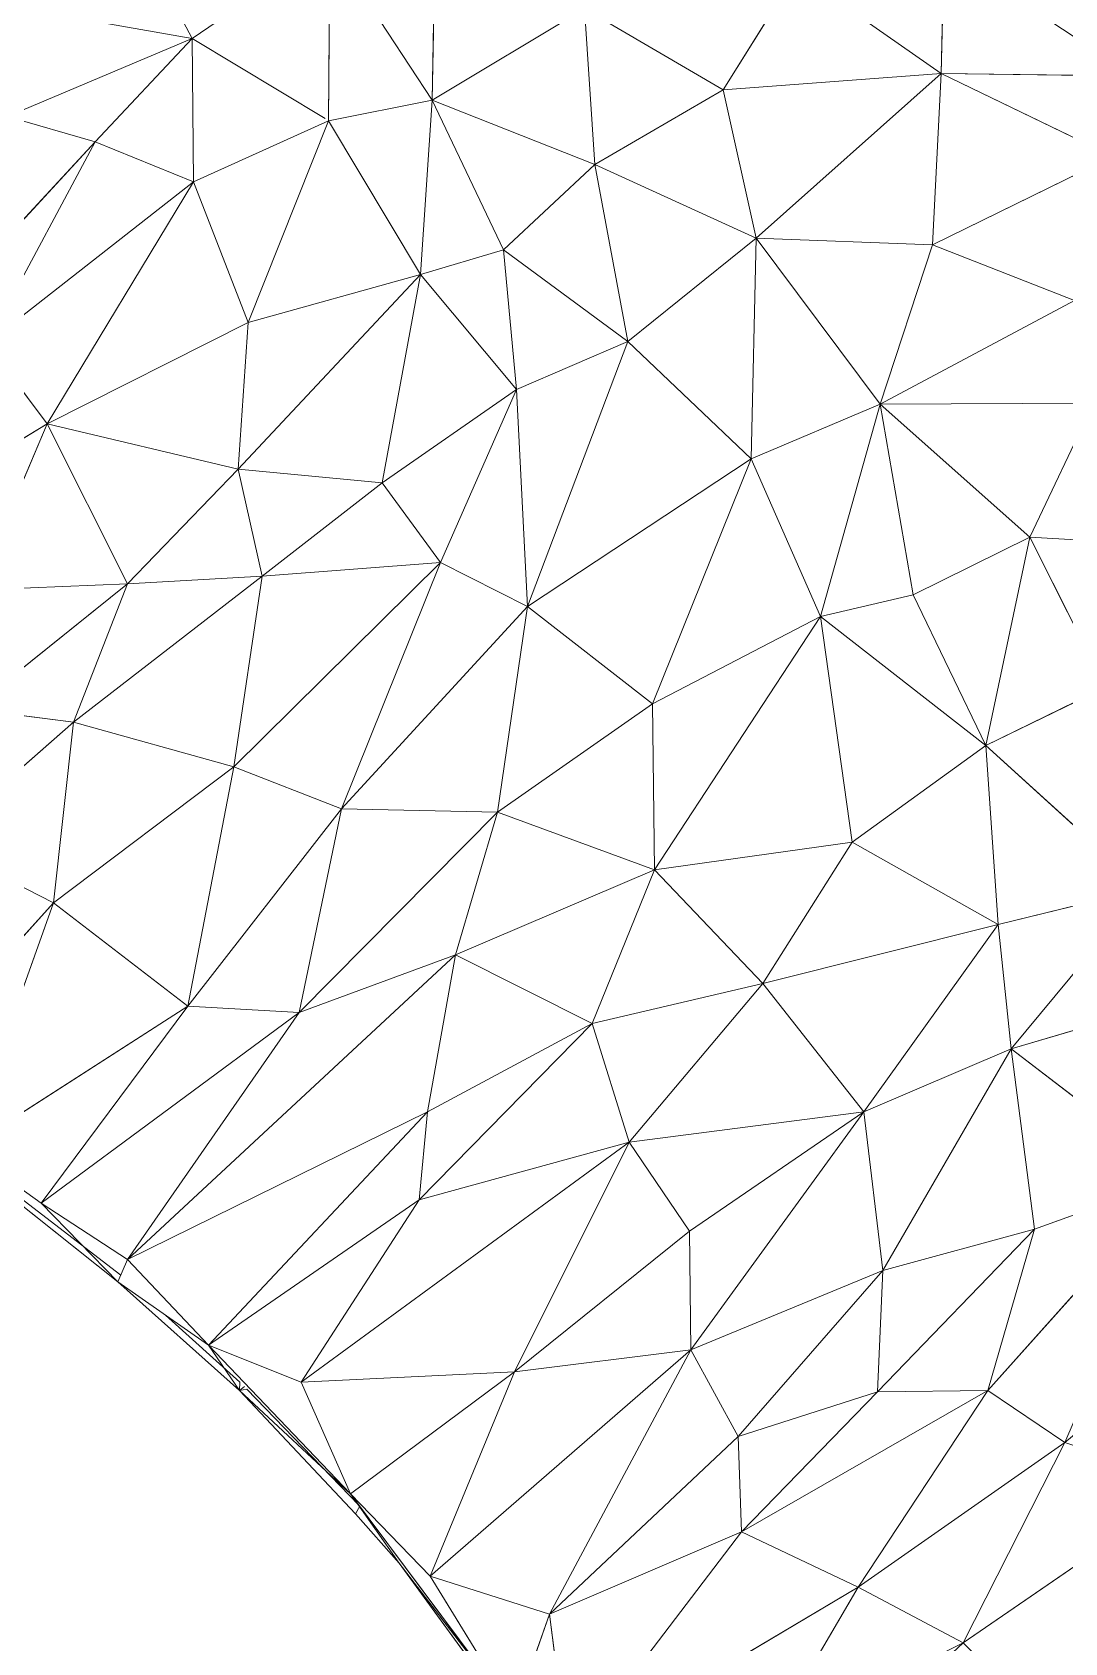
# Model space of a CAD drawing. Header units: inches. Extents: x -1767 to 184, y -1065 to 157.
# Drawn here: x -681.701 to -679.937, y -227.004 to -224.252 of the extents above; entities that cross this region are included whole.
import ezdxf

# ---------------------------------------------------------------- set-up
doc = ezdxf.new("R2010")
doc.units = ezdxf.units.IN
doc.header["$MEASUREMENT"] = 0
for name, color, linetype, lineweight in [('A-DETL-GENF', 92, 'Continuous', 9), ('E-LITE-EQPM', 33, 'Continuous', 9), ('G-IMPT', 8, 'Continuous', 9)]:
    doc.layers.add(name, color=color, linetype=linetype, lineweight=lineweight)

# ---------------------------------------------------------------- blocks, each defined once
blk = doc.blocks.new('flos_pendant16 - flos_pendant - 3D View - _3D__dwg_FLOS_AIM_Pendant_Lamps_dwg-2425-_3D_-5700993-FIRST FLOOR')
at = {"layer": 'G-IMPT'}
for p, q in [((57.7629, -19.6191), (57.7767, -18.8493)), ((56.8007, -19.3716), (56.534, -18.863)), ((56.534, -18.863), (56.8007, -19.3716)), ((57.3533, -18.995), (56.8007, -19.3716)), ((57.3533, -18.995), (57.3478, -19.7015)), ((57.3533, -18.995), (57.7629, -19.6191)), ((57.7629, -19.6191), (57.3533, -18.995)), ((59.8029, -19.5118), (59.8139, -19.0197)), ((58.9286, -19.5778), (59.2228, -19.1077)), ((59.8029, -19.5118), (59.2228, -19.1077)), ((59.2228, -19.1077), (59.8029, -19.5118)), ((56.8007, -19.3716), (56.1079, -19.2506)), ((57.7629, -19.6191), (58.3733, -19.2534)), ((58.4145, -19.8775), (58.3733, -19.2534)), ((58.9286, -19.5778), (58.3733, -19.2534)), ((58.3733, -19.2534), (58.9286, -19.5778)), ((58.3733, -19.2534), (58.4145, -19.8775)), ((56.8007, -19.3716), (56.0611, -19.685)), ((56.8007, -19.3716), (56.413, -19.7868)), ((57.3338, -19.6931), (56.8007, -19.3716)), ((56.8007, -19.3716), (56.8062, -19.9462)), ((56.8007, -19.3716), (56.8062, -19.9462)), ((59.8029, -19.5118), (58.9286, -19.5778)), ((59.8029, -19.5118), (59.0606, -20.1717)), ((59.7672, -20.1992), (59.8029, -19.5118)), ((60.5727, -19.5228), (59.8029, -19.5118)), ((60.4903, -19.8445), (59.8029, -19.5118)), ((57.3478, -19.7015), (57.7629, -19.6191)), ((57.7629, -19.6191), (57.3478, -19.7015)), ((57.7629, -19.6191), (57.7162, -20.3174)), ((57.7629, -19.6191), (58.0489, -20.2184)), ((57.7629, -19.6191), (58.4145, -19.8775)), ((58.4145, -19.8775), (57.7629, -19.6191)), ((58.4145, -19.8775), (58.9286, -19.5778)), ((59.0606, -20.1717), (58.9286, -19.5778)), ((59.0606, -20.1717), (58.9286, -19.5778)), ((56.413, -19.7868), (56.0611, -19.685)), ((57.3478, -19.7015), (56.8062, -19.9462)), ((57.3478, -19.7015), (57.0261, -20.5098)), ((57.3478, -19.7015), (57.7162, -20.3174)), ((56.413, -19.7868), (55.4095, -20.87)), ((55.9786, -20.5951), (56.413, -19.7868)), ((55.9786, -20.5951), (56.413, -19.7868)), ((56.8062, -19.9462), (56.413, -19.7868)), ((56.413, -19.7868), (56.8062, -19.9462)), ((58.0489, -20.2184), (58.4145, -19.8775)), ((58.4145, -19.8775), (58.0489, -20.2184)), ((59.0606, -20.1717), (58.4145, -19.8775)), ((58.5465, -20.5868), (58.4145, -19.8775)), ((59.0606, -20.1717), (58.4145, -19.8775)), ((58.5465, -20.5868), (58.4145, -19.8775)), ((59.7672, -20.1992), (60.4903, -19.8445)), ((55.9786, -20.5951), (56.8062, -19.9462)), ((56.8062, -19.9462), (55.9786, -20.5951)), ((56.2206, -20.9167), (56.8062, -19.9462)), ((56.8062, -19.9462), (56.2206, -20.9167)), ((56.8062, -19.9462), (57.0261, -20.5098)), ((56.8062, -19.9462), (57.0261, -20.5098)), ((59.0606, -20.1717), (58.5465, -20.5868)), ((59.0606, -20.1717), (58.5465, -20.5868)), ((59.0414, -21.0569), (59.0606, -20.1717)), ((59.5582, -20.837), (59.0606, -20.1717)), ((59.7672, -20.1992), (59.0606, -20.1717)), ((59.7672, -20.1992), (59.0606, -20.1717)), ((59.5582, -20.837), (59.7672, -20.1992)), ((60.3363, -20.4219), (59.7672, -20.1992)), ((57.7162, -20.3174), (58.0489, -20.2184)), ((57.7162, -20.3174), (58.0489, -20.2184)), ((58.5465, -20.5868), (58.0489, -20.2184)), ((58.1011, -20.7793), (58.0489, -20.2184)), ((58.0489, -20.2184), (58.1011, -20.7793)), ((58.0489, -20.2184), (58.5465, -20.5868)), ((57.7162, -20.3174), (56.9849, -21.0982)), ((57.0261, -20.5098), (57.7162, -20.3174)), ((57.5622, -21.1532), (57.7162, -20.3174)), ((58.1011, -20.7793), (57.7162, -20.3174)), ((58.1011, -20.7793), (57.7162, -20.3174)), ((59.5582, -20.837), (60.3363, -20.4219)), ((56.2206, -20.9167), (57.0261, -20.5098)), ((57.0261, -20.5098), (56.2206, -20.9167)), ((57.0261, -20.5098), (56.9849, -21.0982)), ((58.5465, -20.5868), (58.1011, -20.7793)), ((58.5465, -20.5868), (58.1011, -20.7793)), ((58.1451, -21.648), (58.5465, -20.5868)), ((58.5465, -20.5868), (58.1451, -21.648)), ((59.0414, -21.0569), (58.5465, -20.5868)), ((59.0414, -21.0569), (58.5465, -20.5868)), ((56.2206, -20.9167), (55.9786, -20.5951)), ((58.1011, -20.7793), (57.5622, -21.1532)), ((57.7959, -21.4721), (58.1011, -20.7793)), ((58.1451, -21.648), (58.1011, -20.7793)), ((58.1011, -20.7793), (58.1451, -21.648)), ((59.5582, -20.837), (59.0414, -21.0569)), ((59.0414, -21.0569), (59.5582, -20.837)), ((59.3191, -21.6893), (59.5582, -20.837)), ((60.4133, -20.8342), (59.5582, -20.837)), ((60.1576, -21.3704), (59.5582, -20.837)), ((59.6902, -21.6013), (59.5582, -20.837)), ((60.1576, -21.3704), (60.4133, -20.8342)), ((56.2206, -20.9167), (55.5717, -21.3099)), ((56.2206, -20.9167), (55.9374, -21.5821)), ((56.2206, -20.9167), (56.9849, -21.0982)), ((56.2206, -20.9167), (56.5423, -21.5573)), ((56.2206, -20.9167), (56.5423, -21.5573)), ((56.2206, -20.9167), (56.9849, -21.0982)), ((56.9849, -21.0982), (56.5423, -21.5573)), ((56.9849, -21.0982), (56.5423, -21.5573)), ((57.0811, -21.5271), (56.9849, -21.0982)), ((57.5622, -21.1532), (56.9849, -21.0982)), ((58.1451, -21.648), (59.0414, -21.0569)), ((58.6455, -22.0384), (59.0414, -21.0569)), ((59.3191, -21.6893), (59.0414, -21.0569)), ((57.0811, -21.5271), (57.5622, -21.1532)), ((57.5622, -21.1532), (57.0811, -21.5271)), ((57.7959, -21.4721), (57.5622, -21.1532)), ((57.7959, -21.4721), (57.5622, -21.1532)), ((60.1576, -21.3704), (59.6902, -21.6013)), ((59.6902, -21.6013), (60.1576, -21.3704)), ((59.9816, -22.2062), (60.1576, -21.3704)), ((60.46, -21.9725), (60.1576, -21.3704)), ((60.7487, -21.4061), (60.1576, -21.3704)), ((60.1576, -21.3704), (60.7487, -21.4061)), ((56.9684, -22.2914), (57.7959, -21.4721)), ((56.9684, -22.2914), (57.7959, -21.4721)), ((57.7959, -21.4721), (57.0811, -21.5271)), ((57.0811, -21.5271), (57.7959, -21.4721)), ((57.4, -22.4591), (57.7959, -21.4721)), ((58.1451, -21.648), (57.7959, -21.4721)), ((58.1451, -21.648), (57.7959, -21.4721)), ((56.5423, -21.5573), (55.9154, -22.0604)), ((55.9374, -21.5821), (56.5423, -21.5573)), ((56.5423, -21.5573), (55.9374, -21.5821)), ((57.0811, -21.5271), (56.3251, -22.1127)), ((57.0811, -21.5271), (56.3251, -22.1127)), ((56.3251, -22.1127), (56.5423, -21.5573)), ((56.3251, -22.1127), (56.5423, -21.5573)), ((57.0811, -21.5271), (56.5423, -21.5573)), ((56.5423, -21.5573), (57.0811, -21.5271)), ((56.9684, -22.2914), (57.0811, -21.5271)), ((56.9684, -22.2914), (57.0811, -21.5271)), ((59.6902, -21.6013), (59.3191, -21.6893)), ((59.9816, -22.2062), (59.6902, -21.6013)), ((58.1451, -21.648), (57.4, -22.4591)), ((58.0241, -22.4728), (58.1451, -21.648)), ((58.6455, -22.0384), (58.1451, -21.648)), ((59.3191, -21.6893), (58.6455, -22.0384)), ((58.6537, -22.7038), (59.3191, -21.6893)), ((59.4455, -22.5938), (59.3191, -21.6893)), ((59.9816, -22.2062), (59.3191, -21.6893)), ((59.9816, -22.2062), (59.3191, -21.6893)), ((59.4455, -22.5938), (59.3191, -21.6893)), ((59.9816, -22.2062), (60.46, -21.9725)), ((56.3251, -22.1127), (55.9154, -22.0604)), ((58.6455, -22.0384), (58.0241, -22.4728)), ((58.6537, -22.7038), (58.6455, -22.0384)), ((56.3251, -22.1127), (55.7724, -22.5966)), ((56.2453, -22.8357), (56.3251, -22.1127)), ((56.9684, -22.2914), (56.3251, -22.1127)), ((59.4455, -22.5938), (59.9816, -22.2062)), ((60.614, -22.7808), (59.9816, -22.2062)), ((60.0311, -22.9237), (59.9816, -22.2062)), ((56.9684, -22.2914), (56.2453, -22.8357)), ((56.7842, -23.2509), (56.9684, -22.2914)), ((56.7842, -23.2509), (56.9684, -22.2914)), ((57.4, -22.4591), (56.9684, -22.2914)), ((56.9684, -22.2914), (57.4, -22.4591)), ((57.4, -22.4591), (56.7842, -23.2509)), ((57.4, -22.4591), (56.7842, -23.2509)), ((57.2296, -23.2756), (57.4, -22.4591)), ((58.0241, -22.4728), (57.4, -22.4591)), ((58.0241, -22.4728), (57.2296, -23.2756)), ((57.2296, -23.2756), (58.0241, -22.4728)), ((57.8564, -23.0447), (58.0241, -22.4728)), ((58.6537, -22.7038), (58.0241, -22.4728)), ((56.2453, -22.8357), (55.7724, -22.5966)), ((55.7724, -22.5966), (56.2453, -22.8357)), ((59.4455, -22.5938), (58.6537, -22.7038)), ((59.0881, -23.1602), (59.4455, -22.5938)), ((59.0881, -23.1602), (59.4455, -22.5938)), ((60.0311, -22.9237), (59.4455, -22.5938)), ((59.4455, -22.5938), (60.0311, -22.9237)), ((58.6537, -22.7038), (57.8564, -23.0447)), ((58.4035, -23.3196), (58.6537, -22.7038)), ((58.6537, -22.7038), (58.4035, -23.3196)), ((59.0881, -23.1602), (58.6537, -22.7038)), ((60.614, -22.7808), (60.0311, -22.9237)), ((60.0834, -23.4213), (60.614, -22.7808)), ((60.614, -22.7808), (60.0834, -23.4213)), ((55.58, -23.5753), (56.2453, -22.8357)), ((55.8934, -23.8227), (56.2453, -22.8357)), ((56.7842, -23.2509), (56.2453, -22.8357)), ((56.2453, -22.8357), (56.7842, -23.2509)), ((60.0311, -22.9237), (59.0881, -23.1602)), ((59.4923, -23.6743), (60.0311, -22.9237)), ((60.0834, -23.4213), (60.0311, -22.9237)), ((56.5423, -24.2654), (57.8564, -23.0447)), ((57.8564, -23.0447), (57.2296, -23.2756)), ((57.8564, -23.0447), (57.2296, -23.2756)), ((57.7437, -23.6743), (57.8564, -23.0447)), ((57.8564, -23.0447), (57.7437, -23.6743)), ((58.4035, -23.3196), (57.8564, -23.0447)), ((58.4035, -23.3196), (57.8564, -23.0447)), ((59.0881, -23.1602), (58.4035, -23.3196)), ((59.0881, -23.1602), (58.552, -23.7953)), ((59.4923, -23.6743), (59.0881, -23.1602)), ((59.0881, -23.1602), (59.4923, -23.6743)), ((60.9054, -23.1794), (60.0834, -23.4213)), ((55.8934, -23.8227), (56.7842, -23.2509)), ((56.1958, -24.0399), (56.7842, -23.2509)), ((56.1958, -24.0399), (57.2296, -23.2756)), ((56.5423, -24.2654), (57.2296, -23.2756)), ((57.2296, -23.2756), (56.7842, -23.2509)), ((58.4035, -23.3196), (57.7107, -24.0262)), ((58.4035, -23.3196), (57.7437, -23.6743)), ((58.552, -23.7953), (58.4035, -23.3196)), ((60.0834, -23.4213), (59.4923, -23.6743)), ((60.0834, -23.4213), (59.5692, -24.3094)), ((59.5692, -24.3094), (60.0834, -23.4213)), ((60.7542, -23.9355), (60.0834, -23.4213)), ((60.1768, -24.1444), (60.0834, -23.4213)), ((56.5423, -24.2654), (57.7437, -23.6743)), ((56.8667, -24.609), (57.7437, -23.6743)), ((57.7107, -24.0262), (57.7437, -23.6743)), ((59.4923, -23.6743), (58.552, -23.7953)), ((58.552, -23.7953), (59.4923, -23.6743)), ((59.4923, -23.6743), (58.7939, -24.1527)), ((59.4923, -23.6743), (58.7939, -24.1527)), ((59.4923, -23.6743), (58.7994, -24.6283)), ((59.5692, -24.3094), (59.4923, -23.6743)), ((59.5692, -24.3094), (59.4923, -23.6743)), ((58.552, -23.7953), (57.2378, -24.7575)), ((58.552, -23.7953), (57.2378, -24.7575)), ((58.552, -23.7953), (57.7107, -24.0262)), ((58.552, -23.7953), (58.0929, -24.7163)), ((58.0929, -24.7163), (58.552, -23.7953)), ((58.7939, -24.1527), (58.552, -23.7953)), ((58.7939, -24.1527), (58.552, -23.7953)), ((55.8934, -23.8227), (56.1958, -24.0399)), ((55.9759, -23.9355), (56.5038, -24.3561)), ((56.5155, -24.3284), (55.9943, -23.9285)), ((56.5155, -24.3284), (55.9943, -23.9285)), ((56.5155, -24.3284), (55.9943, -23.9285)), ((59.9899, -24.7905), (60.7542, -23.9355)), ((60.7542, -23.9355), (60.1768, -24.1444)), ((60.2978, -24.9995), (60.7542, -23.9355)), ((56.5038, -24.3561), (56.1958, -24.0399)), ((56.1958, -24.0399), (56.5423, -24.2654)), ((57.7107, -24.0262), (56.8667, -24.609)), ((57.2378, -24.7575), (57.7107, -24.0262)), ((58.7939, -24.1527), (58.0929, -24.7163)), ((58.7994, -24.6283), (58.7939, -24.1527)), ((60.1768, -24.1444), (59.5472, -24.796)), ((60.1768, -24.1444), (59.5692, -24.3094)), ((60.1768, -24.1444), (59.5692, -24.3094)), ((59.9899, -24.7905), (60.1768, -24.1444)), ((60.2978, -24.9995), (61.2573, -24.2022)), ((56.5038, -24.3561), (56.5423, -24.2654)), ((56.8667, -24.609), (56.5423, -24.2654)), ((59.5692, -24.3094), (58.7994, -24.6283)), ((58.9891, -24.9747), (59.5692, -24.3094)), ((58.9891, -24.9747), (59.5692, -24.3094)), ((59.5472, -24.796), (59.5692, -24.3094)), ((56.5038, -24.3561), (56.9904, -24.7905)), ((56.8667, -24.609), (56.5038, -24.3561)), ((56.9917, -24.7575), (56.6944, -24.489)), ((56.9917, -24.7575), (56.6944, -24.489)), ((56.9917, -24.7575), (56.6944, -24.489)), ((57.2378, -24.7575), (56.8667, -24.609)), ((57.4358, -25.2056), (56.8667, -24.609)), ((56.8667, -24.609), (56.9904, -24.7905)), ((56.8667, -24.609), (57.2378, -24.7575)), ((57.7547, -25.5356), (58.7994, -24.6283)), ((58.7994, -24.6283), (57.7547, -25.5356)), ((58.7994, -24.6283), (58.0929, -24.7163)), ((58.2331, -25.6868), (58.7994, -24.6283)), ((58.2331, -25.6868), (58.7994, -24.6283)), ((58.9891, -24.9747), (58.7994, -24.6283)), ((58.0929, -24.7163), (57.2378, -24.7575)), ((58.0929, -24.7163), (57.4358, -25.2056)), ((57.4358, -25.2056), (58.0929, -24.7163)), ((57.7547, -25.5356), (58.0929, -24.7163)), ((58.0929, -24.7163), (57.7547, -25.5356)), ((56.9904, -24.7905), (56.9917, -24.7575)), ((56.9904, -24.7905), (56.9917, -24.7575)), ((56.9904, -24.7905), (57.0208, -24.7857)), ((57.0208, -24.7857), (57.469, -25.2502)), ((57.0208, -24.7857), (57.469, -25.2502)), ((57.469, -25.2502), (57.0208, -24.7857)), ((57.2378, -24.7575), (57.4358, -25.2056)), ((56.9904, -24.7905), (57.455, -25.2854)), ((57.4358, -25.2056), (56.9904, -24.7905)), ((59.5472, -24.796), (58.9891, -24.9747)), ((59.9899, -24.7905), (59.0029, -25.3569)), ((59.0029, -25.3569), (59.5472, -24.796)), ((59.4703, -25.5796), (59.9899, -24.7905)), ((59.4703, -25.5796), (59.9899, -24.7905)), ((59.9899, -24.7905), (59.5472, -24.796)), ((60.2978, -24.9995), (59.9899, -24.7905)), ((59.9899, -24.7905), (60.2978, -24.9995)), ((58.2331, -25.6868), (58.9891, -24.9747)), ((58.9891, -24.9747), (58.2331, -25.6868)), ((59.0029, -25.3569), (58.9891, -24.9747)), ((60.2978, -24.9995), (59.4703, -25.5796)), ((59.4703, -25.5796), (60.2978, -24.9995)), ((60.2978, -24.9995), (59.8909, -25.8022)), ((60.2978, -24.9995), (59.8909, -25.8022)), ((60.2978, -24.9995), (60.8064, -25.1727)), ((59.8909, -25.8022), (60.8064, -25.1727)), ((58.0929, -26.0854), (57.4358, -25.2056)), ((57.7547, -25.5356), (57.4358, -25.2056)), ((57.4358, -25.2056), (57.631, -25.4833)), ((57.631, -25.4833), (57.4358, -25.2056)), ((57.455, -25.2854), (57.473, -25.2543)), ((57.473, -25.2543), (57.455, -25.2854)), ((57.631, -25.4833), (57.455, -25.2854)), ((59.0029, -25.3569), (58.2331, -25.6868)), ((58.2331, -25.6868), (59.0029, -25.3569)), ((59.0029, -25.3569), (58.3298, -26.2401)), ((59.0029, -25.3569), (58.3298, -26.2401)), ((59.4703, -25.5796), (59.0029, -25.3569)), ((59.0029, -25.3569), (59.4703, -25.5796)), ((58.1231, -26.1597), (57.631, -25.4833)), ((58.0929, -26.0854), (57.631, -25.4833)), ((58.0929, -26.0854), (57.7547, -25.5356)), ((58.2331, -25.6868), (57.7547, -25.5356)), ((57.7547, -25.5356), (58.2331, -25.6868)), ((59.4703, -25.5796), (58.3458, -26.2468)), ((59.4703, -25.5796), (59.1156, -26.1844)), ((59.8909, -25.8022), (59.4703, -25.5796)), ((59.8909, -25.8022), (59.4703, -25.5796)), ((58.0929, -26.0854), (58.2331, -25.6868)), ((58.3073, -26.2696), (58.2331, -25.6868)), ((58.9259, -26.7013), (59.8909, -25.8022)), ((59.8909, -25.8022), (59.1156, -26.1844)), ((60.1219, -26.0277), (59.8909, -25.8022))]:
    blk.add_line(p, q, dxfattribs=at)
at = {"layer": 'G-IMPT', "flags": 128}
for points in [[(57.609, -18.2939), (57.7767, -18.8493), (57.7629, -19.6191)], [(57.3338, -19.6931), (56.8007, -19.3716), (57.3533, -18.995)], [(57.3533, -18.995), (57.3478, -19.7015), (56.8062, -19.9462)], [(58.9286, -19.5778), (59.8029, -19.5118), (59.8139, -19.0197), (60.5727, -19.5228)], [(58.4145, -19.8775), (58.9286, -19.5778), (59.2228, -19.1077)], [(56.8007, -19.3716), (56.1079, -19.2506), (56.0611, -19.685), (56.8007, -19.3716)], [(58.0489, -20.2184), (57.7629, -19.6191), (58.3733, -19.2534)], [(54.7992, -22), (55.4095, -20.87), (56.413, -19.7868), (56.8007, -19.3716)], [(59.7672, -20.1992), (59.8029, -19.5118), (59.0606, -20.1717)], [(60.4903, -19.8445), (60.5727, -19.5228), (59.8029, -19.5118), (60.4903, -19.8445)], [(56.9849, -21.0982), (57.0261, -20.5098), (57.7162, -20.3174), (57.7629, -19.6191)], [(56.2206, -20.9167), (55.9786, -20.5951), (55.5717, -21.3099), (55.4095, -20.87), (56.0611, -19.685), (56.413, -19.7868)], [(57.0261, -20.5098), (57.3478, -19.7015), (57.7162, -20.3174)], [(60.4903, -19.8445), (59.7672, -20.1992), (59.5582, -20.837)], [(59.5582, -20.837), (59.0606, -20.1717), (59.0414, -21.0569)], [(60.4133, -20.8342), (59.5582, -20.837), (60.3363, -20.4219), (59.7672, -20.1992)], [(57.5622, -21.1532), (57.7162, -20.3174), (56.9849, -21.0982)], [(57.7959, -21.4721), (58.1011, -20.7793), (57.5622, -21.1532)], [(59.5582, -20.837), (59.3191, -21.6893), (58.6455, -22.0384)], [(59.3191, -21.6893), (59.6902, -21.6013), (59.5582, -20.837), (60.1576, -21.3704), (59.9816, -22.2062), (59.6902, -21.6013)], [(61.0951, -21.714), (60.7487, -21.4061), (60.46, -21.9725), (60.1576, -21.3704), (60.4133, -20.8342), (60.7487, -21.4061)], [(55.9374, -21.5821), (56.2206, -20.9167), (55.5717, -21.3099), (54.7992, -22)], [(57.0811, -21.5271), (56.9849, -21.0982), (57.5622, -21.1532)], [(57.7959, -21.4721), (57.4, -22.4591), (58.1451, -21.648), (59.0414, -21.0569)], [(58.6537, -22.7038), (58.6455, -22.0384), (59.0414, -21.0569), (59.3191, -21.6893)], [(56.5423, -21.5573), (55.9154, -22.0604), (55.9374, -21.5821)], [(59.3191, -21.6893), (58.6537, -22.7038), (59.4455, -22.5938)], [(60.46, -21.9725), (59.9816, -22.2062), (60.614, -22.7808), (60.46, -21.9725)], [(54.1599, -22.9976), (54.1504, -23.0062), (54.7662, -23.1767), (54.8954, -23.3031), (55.1346, -23.3691), (55.7724, -22.5966), (56.3251, -22.1127), (55.9154, -22.0604)], [(55.8934, -23.8227), (56.2453, -22.8357), (56.3251, -22.1127), (56.9684, -22.2914)], [(59.4923, -23.6743), (60.0311, -22.9237), (59.9816, -22.2062), (59.4455, -22.5938)], [(55.58, -23.5753), (56.2453, -22.8357), (56.9684, -22.2914)], [(56.7842, -23.2509), (57.2296, -23.2756), (57.4, -22.4591), (58.0241, -22.4728)], [(60.0311, -22.9237), (60.614, -22.7808), (60.9329, -22.4041)], [(58.6537, -22.7038), (58.0241, -22.4728), (57.8564, -23.0447), (58.6537, -22.7038)], [(57.7437, -23.6743), (58.4035, -23.3196), (59.0881, -23.1602), (58.6537, -22.7038)], [(55.9759, -23.9355), (56.5038, -24.3561), (56.9904, -24.7905), (57.455, -25.2854), (57.631, -25.4833), (58.1231, -26.1597)], [(59.4923, -23.6743), (60.0834, -23.4213), (60.0311, -22.9237), (59.0881, -23.1602)], [(56.8667, -24.609), (57.7437, -23.6743), (56.5423, -24.2654), (56.5038, -24.3561), (56.1958, -24.0399), (57.2296, -23.2756), (56.5423, -24.2654), (57.8564, -23.0447)], [(57.7107, -24.0262), (58.4035, -23.3196), (58.552, -23.7953), (59.0881, -23.1602)], [(60.9054, -23.1794), (60.0834, -23.4213), (60.7542, -23.9355)], [(55.8934, -23.8227), (56.7842, -23.2509), (56.1958, -24.0399)], [(60.0834, -23.4213), (60.1768, -24.1444), (59.9899, -24.7905), (59.5472, -24.796)], [(56.8667, -24.609), (56.5423, -24.2654), (56.1958, -24.0399), (55.8934, -23.8227), (55.58, -23.5753)], [(57.7437, -23.6743), (57.7107, -24.0262), (56.8667, -24.609), (56.5038, -24.3561)], [(58.7939, -24.1527), (58.7994, -24.6283), (59.4923, -23.6743)], [(57.2378, -24.7575), (57.7107, -24.0262), (58.552, -23.7953)], [(60.7542, -23.9355), (59.9899, -24.7905), (59.0029, -25.3569)], [(60.7542, -23.9355), (60.1768, -24.1444), (59.5472, -24.796)], [(58.7994, -24.6283), (58.0929, -24.7163), (58.7939, -24.1527)], [(58.7994, -24.6283), (59.5692, -24.3094), (59.5472, -24.796)], [(57.7547, -25.5356), (57.4358, -25.2056), (56.8667, -24.609)], [(57.0102, -24.7748), (56.9904, -24.7905), (56.8667, -24.609)], [(59.5472, -24.796), (58.9891, -24.9747), (58.7994, -24.6283)], [(57.4358, -25.2056), (57.2378, -24.7575), (58.0929, -24.7163)], [(57.0208, -24.7857), (56.9904, -24.7905), (57.4358, -25.2056)], [(59.8909, -25.8022), (60.8064, -25.1727), (61.6807, -24.774)], [(59.5472, -24.796), (59.0029, -25.3569), (58.9891, -24.9747)], [(57.4358, -25.2056), (58.0929, -26.0854), (57.631, -25.4833)], [(58.0929, -26.0854), (58.4008, -26.5583), (58.3073, -26.2696), (58.0929, -26.0854), (57.7547, -25.5356)], [(59.1156, -26.1844), (59.4703, -25.5796), (58.3458, -26.2468)], [(58.3073, -26.2696), (58.2331, -25.6868), (58.0929, -26.0854), (58.3293, -26.5116), (58.3458, -26.4933)]]:
    blk.add_lwpolyline(points, dxfattribs=at)
blk.add_lwpolyline([(58.6455, -22.0384), (58.0241, -22.4728), (58.1451, -21.648)], close=True, dxfattribs=at)
blk = doc.blocks.new('flos_pendant16 - flos_pendant - 3D View - _3D__dwg-5700992-FIRST FLOOR')
at = {"xscale": 0.426201584994806, "yscale": 0.426201584994806, "zscale": 0.426201584994806}
blk.add_blockref('flos_pendant16 - flos_pendant - 3D View - _3D__dwg_FLOS_AIM_Pendant_Lamps_dwg-2425-_3D_-5700993-FIRST FLOOR', (0.7054, -0.3763), dxfattribs=at)
blk = doc.blocks.new('flos_pendant16 - flos_pendant16 2-5682999-FIRST FLOOR')
blk.add_blockref('flos_pendant16 - flos_pendant - 3D View - _3D__dwg-5700992-FIRST FLOOR', (0, 0))

msp = doc.modelspace()

# ---------------------------------------------------------------- hatches: boundary and pattern name
at = {"layer": 'A-DETL-GENF'}
h = msp.add_hatch(dxfattribs=at)
h.set_pattern_fill('FP1_12', style=0, pattern_type=2)
h.set_pattern_definition([(0, (0, 0), (0, 6), [])])
h.paths.add_polyline_path([(-850.187, -314.9479), (-830.0626, -314.9479), (-830.0626, -299.7935), (-556.7791, -299.7935), (-556.7791, -106.8365), (-967.9152, -51.6245), (-967.9152, -314.9479), (-962.3651, -314.9479), (-962.3651, -308.8001), (-932.3651, -308.8001), (-932.3651, -314.9479), (-853.937, -314.9479)], flags=0)
h.paths.add_polyline_path([(-751.7044, -218.2571), (-751.7044, -218.257), (-751.6517, -218.2502)], flags=0)
h.paths.add_polyline_path([(-801.0716, -213.4245), (-801.0716, -213.4244), (-801.0102, -213.4245)], flags=0)

# ---------------------------------------------------------------- block references
at = {"layer": 'E-LITE-EQPM'}
msp.add_blockref('flos_pendant16 - flos_pendant16 2-5682999-FIRST FLOOR', (-706.3416, -215.6305), dxfattribs=at)

doc.saveas('drawing.dxf')
